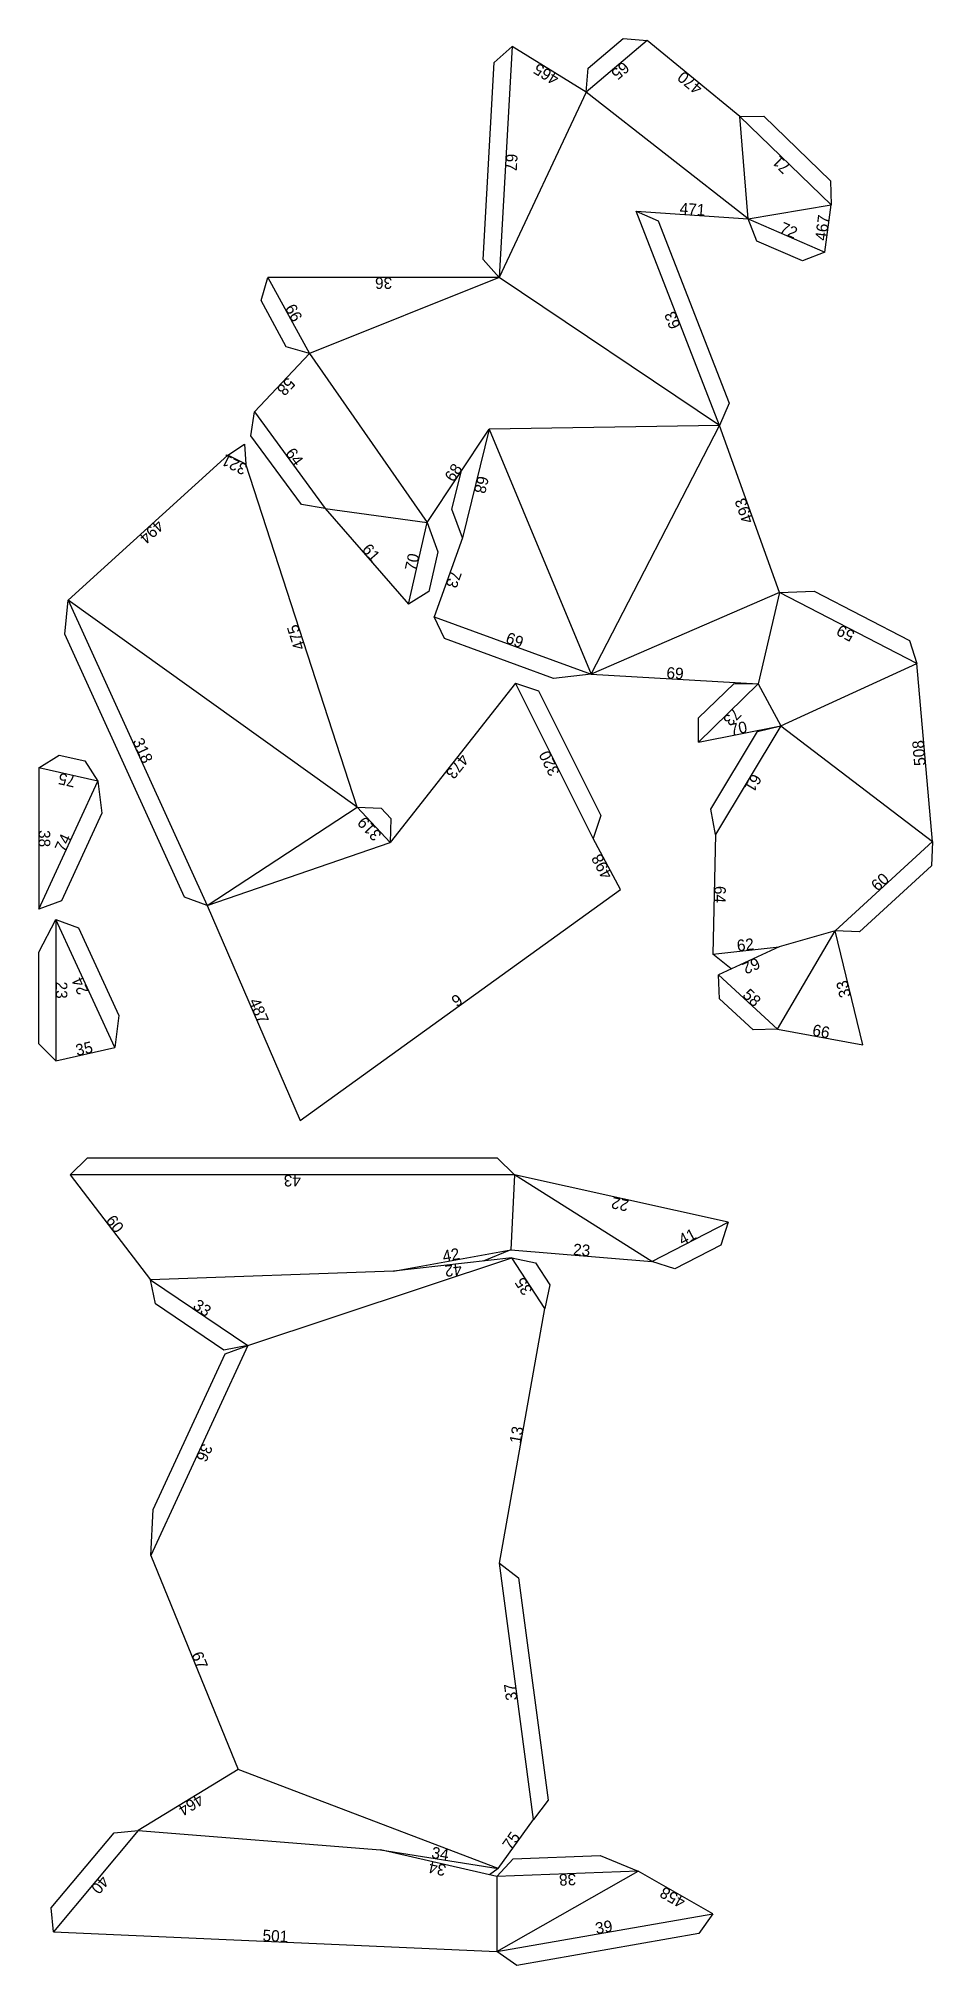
# Model space of a CAD drawing. Extents: x 330 to 591, y 23 to 587.
import ezdxf
from ezdxf.enums import TextEntityAlignment as Align

# ---------------------------------------------------------------- set-up
doc = ezdxf.new("R2010")
doc.units = 0

msp = doc.modelspace()

# ---------------------------------------------------------------- linework, layer by layer
at = {"layer": 'CutLine', "color": 8, "linetype": 'CONTINUOUS'}
for p, q in [((490.264378, 578.344959), (500.520018, 586.989896)), ((500.520018, 586.989896), (507.565548, 586.389478)), ((534.602229, 564.167829), (507.565548, 586.389478)), ((462.798649, 579.937873), (468.068694, 584.652385)), ((489.66396, 571.299428), (468.068694, 584.652385)), ((459.595731, 522.371972), (462.798649, 579.937873)), ((489.66396, 571.299428), (490.264378, 578.344959)), ((534.602229, 564.167829), (541.672389, 564.281162)), ((541.672389, 564.281162), (561.166767, 545.401909)), ((561.166767, 545.401909), (561.280101, 538.33175)), ((504.302933, 536.526859), (510.773366, 533.674931)), ((504.302933, 536.526859), (537.044422, 534.233624)), ((559.489308, 524.500164), (561.280101, 538.33175)), ((510.773366, 533.674931), (531.499763, 480.277474)), ((539.642352, 527.657093), (537.044422, 534.233624)), ((552.912777, 521.902234), (539.642352, 527.657093)), ((559.489308, 524.500164), (552.912777, 521.902234)), ((464.310243, 517.101927), (459.595731, 522.371972)), ((394.652347, 510.32047), (396.655307, 517.101927)), ((464.310243, 517.101927), (396.655307, 517.101927)), ((402.0065, 496.801169), (394.652347, 510.32047)), ((408.787956, 494.79821), (402.0065, 496.801169)), ((408.787956, 494.79821), (392.727136, 477.762174)), ((531.499763, 480.277474), (528.647835, 473.807041)), ((391.64949, 470.773706), (392.727136, 477.762174)), ((546.233271, 424.862277), (528.647835, 473.807041)), ((384.904652, 465.078884), (389.768661, 468.266312)), ((389.768661, 468.266312), (390.240137, 462.470107)), ((406.424718, 450.610913), (391.64949, 470.773706)), ((443.165593, 445.432633), (461.37743, 472.738183)), ((384.904652, 465.078884), (338.206957, 422.702387)), ((422.704028, 362.054395), (390.240137, 462.470107)), ((450.44614, 449.253317), (453.215126, 460.500198)), ((413.413186, 449.533267), (406.424718, 450.610913)), ((413.413186, 449.533267), (437.728013, 421.461912)), ((443.165593, 445.432633), (446.341185, 436.830025)), ((453.53102, 440.868167), (450.44614, 449.253317)), ((453.53102, 440.868167), (445.285089, 417.835196)), ((446.341185, 436.830025), (443.710241, 425.231918)), ((443.710241, 425.231918), (437.728013, 421.461912)), ((546.233271, 424.862277), (556.363578, 425.254413)), ((556.363578, 425.254413), (584.22174, 410.854617)), ((337.26369, 412.704351), (338.206957, 422.702387)), ((448.257624, 411.419275), (445.285089, 417.835196)), ((372.273279, 335.778544), (337.26369, 412.704351)), ((480.129446, 399.729711), (448.257624, 411.419275)), ((584.22174, 410.854617), (586.367545, 404.116998)), ((491.190576, 400.998532), (480.129446, 399.729711)), ((491.190576, 400.998532), (540.007799, 398.229836)), ((590.933821, 352.042947), (586.367545, 404.116998)), ((469.047032, 398.350805), (432.39767, 351.739906)), ((469.047032, 398.350805), (475.756366, 396.118127)), ((475.756366, 396.118127), (494.007301, 359.662333)), ((522.58583, 388.212707), (532.937252, 398.315709)), ((532.937252, 398.315709), (540.007799, 398.229836)), ((522.499958, 381.142161), (522.58583, 388.212707)), ((522.499958, 381.142161), (546.606377, 385.942507)), ((526.170287, 361.536313), (539.748242, 384.220304)), ((539.748242, 384.220304), (546.606377, 385.942507)), ((329.648412, 373.575802), (335.618792, 377.364544)), ((329.648412, 373.575802), (329.648412, 332.235622)), ((335.618792, 377.364544), (343.097858, 375.692609)), ((343.097858, 375.692609), (346.8866, 369.72223)), ((346.8866, 369.72223), (348.060509, 360.307381)), ((422.704028, 362.054395), (429.771694, 361.835087)), ((429.771694, 361.835087), (432.616978, 358.807572)), ((527.532685, 354.07707), (526.170287, 361.536313)), ((348.060509, 360.307381), (336.280087, 334.689372)), ((432.616978, 358.807572), (432.39767, 351.739906)), ((494.007301, 359.662333), (491.774624, 352.953)), ((499.734888, 337.977851), (491.774624, 352.953)), ((527.532685, 354.07707), (526.750268, 319.088906)), ((590.933821, 352.042947), (590.638065, 344.978067)), ((590.638065, 344.978067), (569.604736, 325.635009)), ((336.280087, 334.689372), (329.648412, 332.235622)), ((378.895284, 333.298816), (372.273279, 335.778544)), ((378.895284, 333.298816), (406.068062, 270.448594)), ((406.068062, 270.448594), (499.734888, 337.977851)), ((329.648412, 319.633046), (334.648412, 329.235622)), ((334.648412, 329.235622), (341.280087, 326.781873)), ((341.280087, 326.781873), (353.060509, 301.163863)), ((569.604736, 325.635009), (562.539856, 325.930765)), ((570.576836, 292.561705), (562.539856, 325.930765)), ((329.648412, 292.895443), (329.648412, 319.633046)), ((532.129851, 314.797989), (526.750268, 319.088906)), ((546.114551, 321.268857), (528.429404, 313.085753)), ((528.701709, 306.01993), (528.429404, 313.085753)), ((538.544464, 296.907671), (528.701709, 306.01993)), ((353.060509, 301.163863), (351.8866, 291.749015)), ((545.610287, 297.179977), (538.544464, 296.907671)), ((545.610287, 297.179977), (570.576836, 292.561705)), ((334.648412, 287.895443), (329.648412, 292.895443)), ((334.648412, 287.895443), (351.8866, 291.749015)), ((338.882093, 254.483006), (343.882093, 259.483006)), ((343.882093, 259.483006), (463.704849, 259.483006)), ((463.704849, 259.483006), (468.704849, 254.483006)), ((338.882093, 254.483006), (362.302605, 223.831041)), ((531.208588, 240.638487), (468.704849, 254.483006)), ((531.208588, 240.638487), (529.041282, 233.907752)), ((467.656126, 232.57537), (459.579092, 229.273345)), ((467.656126, 232.57537), (508.856214, 229.174901)), ((529.041282, 233.907752), (515.586948, 227.007595)), ((468.003405, 230.228809), (433.328293, 226.296045)), ((468.003405, 230.228809), (474.917952, 228.749267)), ((474.917952, 228.749267), (479.083159, 222.316317)), ((515.586948, 227.007595), (508.856214, 229.174901)), ((363.789209, 216.792841), (362.302605, 223.831041)), ((479.083159, 222.316317), (477.603617, 215.401771)), ((383.802293, 203.27337), (363.789209, 216.792841)), ((464.338644, 140.917222), (477.603617, 215.401771)), ((390.744392, 204.617714), (383.802293, 203.27337)), ((384.108747, 202.174718), (390.744392, 204.617714)), ((363.058269, 156.592623), (384.108747, 202.174718)), ((362.379054, 143.196235), (363.058269, 156.592623)), ((362.379054, 143.196235), (387.971632, 80.568683)), ((464.338644, 140.917222), (469.951279, 136.616253)), ((469.951279, 136.616253), (478.563223, 71.526993)), ((387.971632, 80.568683), (358.699762, 62.645379)), ((478.563223, 71.526993), (474.262255, 65.914358)), ((333.309471, 40.114462), (351.656202, 62.022276)), ((351.656202, 62.022276), (358.699762, 62.645379)), ((464.009131, 51.531084), (474.262255, 65.914358)), ((463.557212, 49.201785), (429.544373, 57.009272)), ((464.009131, 51.531084), (461.462103, 49.682708)), ((463.557212, 49.201785), (468.365544, 54.386373)), ((468.365544, 54.386373), (493.814561, 55.344584)), ((493.814561, 55.344584), (504.868119, 50.757232)), ((526.685734, 38.305964), (504.868119, 50.757232)), ((333.932573, 33.070902), (333.309471, 40.114462)), ((526.685734, 38.305964), (522.622597, 32.51883)), ((333.932573, 33.070902), (463.625627, 27.26917)), ((522.622597, 32.51883), (469.41276, 23.206033)), ((469.41276, 23.206033), (463.625627, 27.26917))]:
    msp.add_line(p, q, dxfattribs=at)
at = {"layer": 'MountainLine', "color": 5, "linetype": 'CONTINUOUS'}
for p, q in [((468.068694, 584.652385), (464.310243, 517.101927)), ((537.044422, 534.233624), (489.66396, 571.299428)), ((528.647835, 473.807041), (504.302933, 536.526859)), ((537.044422, 534.233624), (561.280101, 538.33175)), ((537.044422, 534.233624), (559.489308, 524.500164)), ((528.647835, 473.807041), (464.310243, 517.101927)), ((408.787956, 494.79821), (443.165593, 445.432633)), ((528.647835, 473.807041), (461.37743, 472.738183)), ((461.37743, 472.738183), (453.53102, 440.868167)), ((437.728013, 421.461912), (443.165593, 445.432633)), ((546.233271, 424.862277), (540.007799, 398.229836)), ((422.704028, 362.054395), (338.206957, 422.702387)), ((338.206957, 422.702387), (378.895284, 333.298816)), ((540.007799, 398.229836), (522.499958, 381.142161)), ((346.8866, 369.72223), (329.648412, 373.575802)), ((329.648412, 332.235622), (346.8866, 369.72223)), ((432.39767, 351.739906), (422.704028, 362.054395)), ((562.539856, 325.930765), (590.933821, 352.042947)), ((351.8866, 291.749015), (334.648412, 329.235622)), ((545.610287, 297.179977), (562.539856, 325.930765)), ((468.704849, 254.483006), (338.882093, 254.483006)), ((468.704849, 254.483006), (467.656126, 232.57537)), ((477.603617, 215.401771), (468.003405, 230.228809)), ((362.302605, 223.831041), (390.744392, 204.617714)), ((390.744392, 204.617714), (362.379054, 143.196235)), ((474.262255, 65.914358), (464.338644, 140.917222)), ((358.699762, 62.645379), (333.932573, 33.070902)), ((463.557212, 49.201785), (463.625627, 27.26917)), ((463.625627, 27.26917), (526.685734, 38.305964))]:
    msp.add_line(p, q, dxfattribs=at)
at = {"layer": 'ValleyLine', "color": 1, "linetype": 'CONTINUOUS'}
for p, q in [((507.565548, 586.389478), (489.66396, 571.299428)), ((489.66396, 571.299428), (464.310243, 517.101927)), ((537.044422, 534.233624), (534.602229, 564.167829)), ((561.280101, 538.33175), (534.602229, 564.167829)), ((396.655307, 517.101927), (408.787956, 494.79821)), ((464.310243, 517.101927), (408.787956, 494.79821)), ((392.727136, 477.762174), (413.413186, 449.533267)), ((491.190576, 400.998532), (528.647835, 473.807041)), ((461.37743, 472.738183), (491.190576, 400.998532)), ((390.240137, 462.470107), (384.904652, 465.078884)), ((413.413186, 449.533267), (443.165593, 445.432633)), ((546.233271, 424.862277), (491.190576, 400.998532)), ((586.367545, 404.116998), (546.233271, 424.862277)), ((445.285089, 417.835196), (491.190576, 400.998532)), ((546.606377, 385.942507), (586.367545, 404.116998)), ((491.774624, 352.953), (469.047032, 398.350805)), ((540.007799, 398.229836), (546.606377, 385.942507)), ((546.606377, 385.942507), (527.532685, 354.07707)), ((546.606377, 385.942507), (590.933821, 352.042947)), ((378.895284, 333.298816), (422.704028, 362.054395)), ((378.895284, 333.298816), (432.39767, 351.739906)), ((334.648412, 329.235622), (334.648412, 287.895443)), ((562.539856, 325.930765), (546.114551, 321.268857)), ((526.750268, 319.088906), (546.114551, 321.268857)), ((528.429404, 313.085753), (545.610287, 297.179977)), ((508.856214, 229.174901), (468.704849, 254.483006)), ((508.856214, 229.174901), (531.208588, 240.638487)), ((433.328293, 226.296045), (467.656126, 232.57537)), ((433.328293, 226.296045), (362.302605, 223.831041)), ((390.744392, 204.617714), (468.003405, 230.228809)), ((464.009131, 51.531084), (387.971632, 80.568683)), ((358.699762, 62.645379), (429.544373, 57.009272)), ((429.544373, 57.009272), (464.009131, 51.531084)), ((504.868119, 50.757232), (463.557212, 49.201785)), ((463.625627, 27.26917), (504.868119, 50.757232))]:
    msp.add_line(p, q, dxfattribs=at)

# ---------------------------------------------------------------- texts
at = {"layer": 'Edge ID'}
for s, rotation, p in [('465', 148.270339, (478.866327, 577.975907)), ('65', 220.129038, (498.614754, 578.844453)), ('470', 140.58296, (521.083889, 575.278653)), ('67', 266.815394, (466.189469, 550.877156)), ('71', 135.918366, (547.941165, 551.249789)), ('471', -4.00649, (520.673677, 535.380241)), ('72', -23.444471, (548.266865, 529.366894)), ('467', 82.62288, (560.384704, 531.415957)), ('36', 180, (430.482775, 517.101927)), ('66', -61.454945, (402.721632, 505.950068)), ('63', 111.213885, (516.475384, 505.16695)), ('58', 226.68776, (400.757546, 486.280192)), ('321', 153.943758, (387.572395, 463.774496)), ('64', -53.766161, (403.070161, 463.647721)), ('68', 56.298113, (452.271511, 459.085408)), ('68', 256.168836, (457.454225, 456.803175)), ('493', 109.762931, (537.440553, 449.334659)), ('494', 222.222625, (361.555805, 443.890635)), ('61', -49.101568, (425.570599, 435.49759)), ('70', 77.219172, (440.446803, 433.447273)), ('73', 250.302351, (449.408055, 429.351681)), ('475', 107.915757, (406.472083, 412.262251)), ('69', -20.141422, (468.237832, 409.416864)), ('59', 152.6657, (566.300408, 414.489637)), ('69', -3.246084, (515.599187, 399.614184)), ('73', 224.304171, (531.253878, 389.685999)), ('70', 11.262074, (534.553167, 383.542334)), ('318', -65.529314, (358.551121, 378.000601)), ('320', 116.59401, (480.410828, 375.651902)), ('508', 95.011341, (588.650683, 378.079972)), ('473', 231.822628, (450.722351, 375.045355)), ('75', 167.398796, (338.267506, 371.649016)), ('61', 239.09653, (537.069531, 370.009789)), ('38', -90, (329.648412, 352.905712)), ('319', 133.222697, (427.550849, 356.89715)), ('74', 65.3047, (338.267506, 350.978926)), ('498', 117.993545, (495.754756, 345.465425)), ('64', 268.718947, (527.141476, 336.582988)), ('60', 42.602834, (576.736839, 338.986856)), ('62', 6.423082, (536.43241, 320.178882)), ('62', 204.830479, (537.271978, 317.177305)), ('23', -90, (334.648412, 308.565533)), ('24', 114.6953, (343.267506, 310.492319)), ('33', 103.541842, (566.558346, 309.246235)), ('487', -66.619154, (392.481673, 301.873705)), ('9', 35.789783, (452.901475, 304.213222)), ('58', -42.793004, (537.019845, 305.132865)), ('35', 12.601204, (343.267506, 289.822229)), ('66', -10.48002, (558.093561, 294.870841)), ('43', 180, (403.793471, 254.483006)), ('60', -52.617327, (350.592349, 239.157023)), ('22', 167.510683, (499.956719, 247.560746)), ('41', 27.151366, (520.032401, 234.906694)), ('42', 10.36607, (450.49221, 229.435708)), ('23', -4.718241, (488.25617, 230.875135)), ('42', 186.470693, (450.665849, 228.262427)), ('35', 122.922251, (472.803511, 222.81529)), ('33', -34.040271, (376.523498, 214.224377)), ('13', 79.902047, (470.97113, 178.159496)), ('36', 245.211816, (376.561723, 173.906975)), ('67', -67.772755, (375.175343, 111.882459)), ('37', 97.537014, (469.300449, 103.41579)), ('464', 211.479332, (373.335697, 71.607031)), ('75', 54.51681, (469.135693, 58.722721)), ('34', -9.031632, (446.776752, 54.270178)), ('34', 167.071983, (446.550793, 53.105528)), ('40', 230.055461, (346.316168, 47.85814)), ('38', 182.156294, (484.212665, 49.979509)), ('458', 150.286687, (515.776926, 44.531598)), ('39', 9.92737, (495.15568, 32.787567)), ('501', -2.561381, (398.7791, 30.170036))]:
    msp.add_text(s, height=3.36, rotation=rotation, dxfattribs=at).set_placement(p, align=Align.CENTER)

doc.saveas('drawing.dxf')
